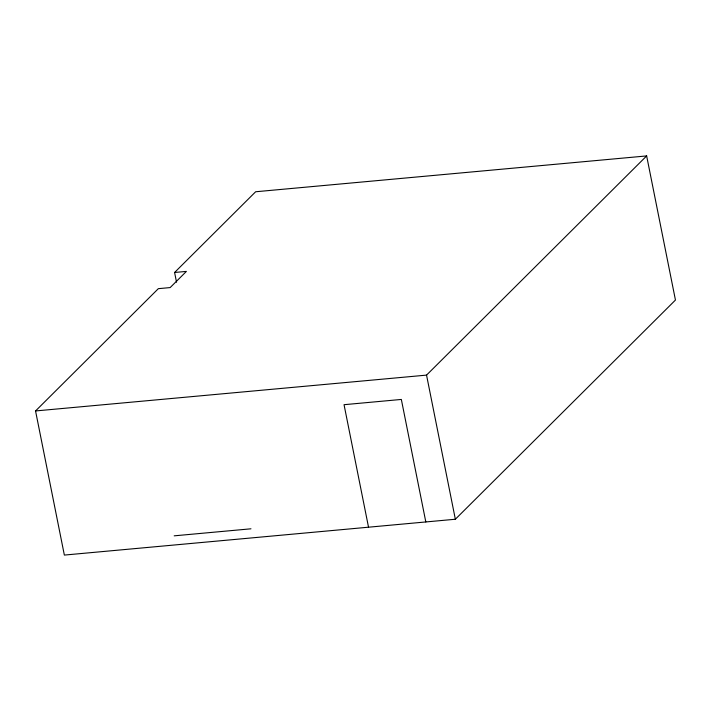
<?xml version="1.0" encoding="UTF-8"?>
<svg xmlns="http://www.w3.org/2000/svg" width="711" height="711" viewBox="0 0 711 711"><rect width="100%" height="100%" fill="white"/><g stroke="black" fill="none" stroke-linecap="round" stroke-linejoin="round"><path stroke-width="1.07" d="M174.595 272.482L255.649 191.757L646.646 155.922L675.45 300.051L455.351 519.243L64.354 555.078L35.55 410.949L158.34 288.666L170.151 287.582L186.406 271.398L174.595 272.482L176.541 282.231M35.55 410.949L426.547 375.115L646.646 155.922M174.177 535.836L250.965 528.806M426.547 375.115L455.351 519.243M425.818 521.945L401.342 399.44L344.044 404.692L368.529 527.198"/></g></svg>
